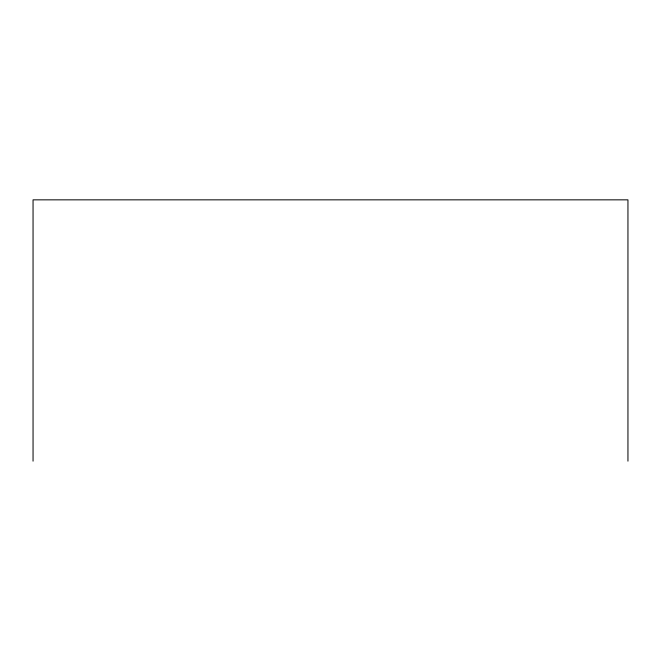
<?xml version="1.0" encoding="UTF-8"?>
<svg xmlns="http://www.w3.org/2000/svg" width="661" height="661" viewBox="0 0 661 661"><rect width="100%" height="100%" fill="white"/><g stroke="black" fill="none" stroke-linecap="round" stroke-linejoin="round"><path stroke-width="0.99" d="M627.95 461.155L627.95 199.845L33.05 199.845L33.05 461.155"/></g></svg>
